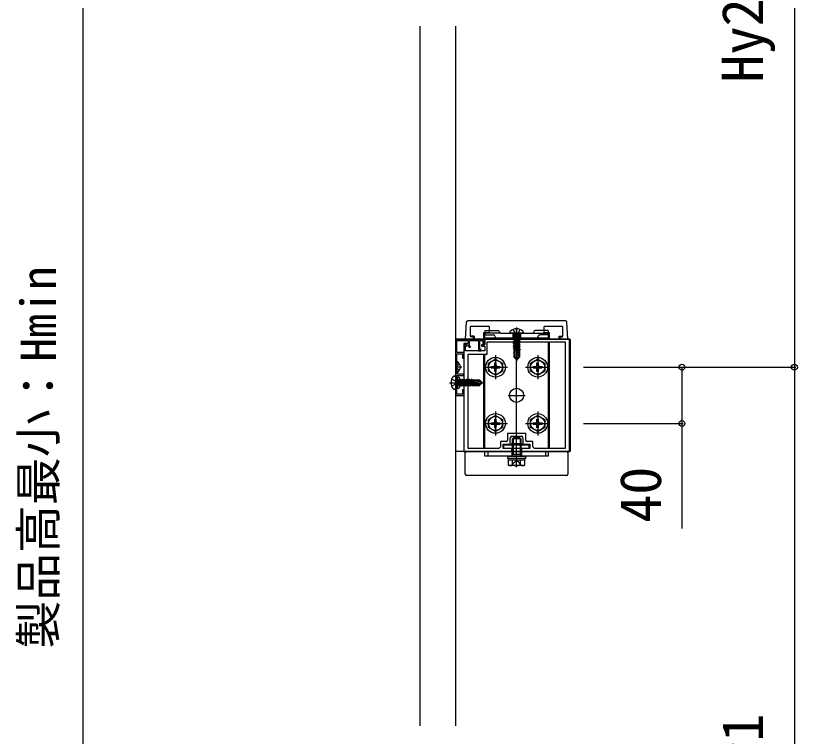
# Model space of a CAD drawing. Units: millimetres, scale not verified. Extents: x -1750 to 1750, y -2608 to 2592.
# Drawn here: x 50 to 606, y -2068 to -1556 of the extents above; entities that cross this region are included whole.
import ezdxf
from ezdxf.enums import TextEntityAlignment as Align

# ---------------------------------------------------------------- set-up
doc = ezdxf.new("R2010")
doc.units = ezdxf.units.MM
doc.header["$LTSCALE"] = 14
for name, color, linetype in [('0-2_YKK_11', 7, 'Continuous'), ('0-3_YKK_12', 2, 'Continuous'), ('0-4_YKK_13', 4, 'Continuous'), ('0-5_YKK_D', 6, 'Continuous')]:
    doc.layers.add(name, color=color, linetype=linetype)
doc.styles.add('ＭＳ ゴシック', font='')
doc.styles.get('ＭＳ ゴシック').set_extended_font_data('MS Gothic')

msp = doc.modelspace()

# ---------------------------------------------------------------- linework, layer by layer
at = {"layer": '0-2_YKK_11'}
msp.add_line((403, -1855.1), (410, -1855.1), dxfattribs=at)
msp.add_lwpolyline([(363, -1786), (363, -1826), (369, -1826), (369, -1822), (368.1, -1822), (368.1, -1825.1), (363.9, -1825.1), (363.9, -1811.9), (369, -1811.9), (369, -1811), (364.1, -1811), (364.1, -1796.4), (368.1, -1796.4), (368.1, -1799.5), (369, -1799.5), (369, -1795.5), (363.9, -1795.5), (363.9, -1786.9), (372, -1786.9), (372, -1789.1), (369, -1789.1), (369, -1790), (372, -1790), (372, -1791), (373.03, -1792.03), (373.67, -1791.4), (372.9, -1790.63), (372.9, -1786.9), (379.4, -1786.9), (379.4, -1794.3), (381.3, -1794.3), (381.3, -1793.4), (380.3, -1793.4), (380.3, -1786.9), (382.6, -1786.9), (382.6, -1790), (383.5, -1790), (383.5, -1786)], close=True, dxfattribs=at)
for points in [[(444, -1866), (444, -1786), (384, -1786), (384, -1790), (381.5, -1790), (381.5, -1791), (384, -1791), (384, -1794.3), (377.17, -1794.3), (376.98, -1794.44), (376.02, -1794.44), (375.83, -1794.3), (370.1, -1794.3), (370.1, -1791), (371, -1791), (371, -1790), (369, -1790), (369, -1866), (403, -1866), (403, -1863.7), (397, -1863.7), (397, -1860.8), (402, -1860.8), (402, -1856.1)], [(399, -1858.8), (395, -1858.8), (395, -1862.5), (393.8, -1863.7), (372, -1863.7), (372, -1796.8), (385.5, -1796.8), (385.5, -1788), (441, -1788)], [(441, -1788), (441, -1863.7), (419.2, -1863.7), (418, -1862.5), (418, -1858.8), (414, -1858.8)], [(413, -1857.8), (413, -1853.1), (400, -1853.1), (400, -1857.8)], [(411, -1856.1), (411, -1860.8), (416, -1860.8), (416, -1863.7), (410, -1863.7), (410, -1866), (444, -1866)]]:
    msp.add_lwpolyline(points, dxfattribs=at)
for centre, start, end in [((403, -1856.1), 90, 180), ((410, -1856.1), 0, 90), ((399, -1857.8), 270, 360), ((414, -1857.8), 180, 270)]:
    msp.add_arc(centre, 1, start, end, dxfattribs=at)
at = {"layer": '0-3_YKK_12'}
for p, q in [((338, -2061), (338, -1563.5)), ((363, -1563.5), (363, -2061))]:
    msp.add_line(p, q, dxfattribs=at)
at = {"layer": '0-4_YKK_13'}
for p, q in [((441.26, -1773), (371.74, -1773)), ((370.74, -1773.94), (370, -1786)), ((373.8, -1783.9), (373.8, -1777)), ((387, -1777), (373.8, -1777)), ((406.5, -1777.7), (406.5, -1801.8)), ((439.2, -1777), (426, -1777)), ((439.2, -1777), (439.2, -1783.9)), ((443, -1786), (442.26, -1773.94)), ((376.3, -1783.9), (373.8, -1783.9)), ((373.8, -1783.9), (373.8, -1784.4)), ((375.8, -1784.4), (376.3, -1783.9)), ((376.3, -1783.9), (376.3, -1786)), ((383, -1781.6), (383, -1786)), ((384, -1779.8), (393.2, -1779.8)), ((384, -1779.8), (384, -1783)), ((395.2, -1781.8), (384, -1781.8)), ((384, -1783), (390, -1783)), ((384, -1786), (384, -1783)), ((395.2, -1781.8), (417.8, -1781.8)), ((401.76, -1780.94), (401.76, -1781.1)), ((410.53, -1781.8), (402.46, -1781.8)), ((403.75, -1781.8), (403.75, -1785)), ((408.27, -1781.98), (404.03, -1782.68)), ((404.03, -1782.57), (404.68, -1782.19)), ((404.03, -1782.57), (404.03, -1782.68)), ((404.03, -1782.57), (404.03, -1782.68)), ((404.03, -1782.68), (404.68, -1783.06)), ((404.03, -1784.21), (408.97, -1783.39)), ((408.97, -1783.51), (404.03, -1784.33)), ((404.03, -1784.21), (404.68, -1783.84)), ((405.37, -1781.8), (404.05, -1779.14)), ((408.27, -1781.86), (404.68, -1782.19)), ((404.68, -1783.06), (408.27, -1781.98)), ((404.68, -1782), (404.68, -1782.19)), ((408.32, -1783.02), (404.68, -1783.84)), ((404.68, -1783.06), (404.68, -1783.84)), ((408.32, -1783.88), (404.68, -1784.7)), ((405.37, -1781.8), (406.5, -1782.4)), ((406.5, -1871.7), (406.5, -1779.3)), ((407.63, -1781.8), (406.5, -1782.4)), ((407.63, -1781.8), (408.95, -1779.14)), ((408.32, -1782), (408.32, -1783.02)), ((408.97, -1783.39), (408.32, -1783.02)), ((408.97, -1783.51), (408.32, -1783.88)), ((408.32, -1783.88), (408.32, -1784.66)), ((408.97, -1783.39), (408.97, -1783.51)), ((409.25, -1781.8), (409.25, -1785)), ((411.23, -1780.94), (411.23, -1781.1)), ((417.8, -1781.8), (429, -1781.8)), ((429, -1779.8), (419.8, -1779.8)), ((429, -1783), (423, -1783)), ((429, -1779.8), (429, -1783)), ((429, -1781.8), (429, -1786)), ((430, -1786), (430, -1781.6)), ((436.7, -1783.9), (439.2, -1783.9)), ((436.7, -1786), (436.7, -1783.9)), ((436.7, -1783.9), (437.2, -1784.4)), ((439.2, -1784.4), (439.2, -1783.9)), ((363, -1786), (444.2, -1786)), ((370, -1786), (443, -1786)), ((370, -1786), (371, -1786)), ((371, -1786), (376.3, -1786)), ((375.8, -1784.4), (373.8, -1784.4)), ((375.8, -1786), (375.8, -1784.4)), ((384, -1785), (429, -1785)), ((404.03, -1784.21), (404.03, -1784.33)), ((404.03, -1784.33), (404.68, -1784.7)), ((404.03, -1785.86), (408.97, -1785.04)), ((408.97, -1785.15), (404.03, -1785.98)), ((404.03, -1785.86), (404.68, -1785.49)), ((404.03, -1785.86), (404.03, -1785.98)), ((404.03, -1785.98), (404.68, -1786.35)), ((404.03, -1787.51), (408.97, -1786.68)), ((408.97, -1786.8), (404.03, -1787.63)), ((404.03, -1787.51), (404.68, -1787.13)), ((404.03, -1787.51), (404.03, -1787.63)), ((404.03, -1787.63), (404.68, -1788)), ((404.03, -1789.16), (408.97, -1788.33)), ((408.97, -1788.45), (404.03, -1789.27)), ((404.03, -1789.16), (404.68, -1788.78)), ((404.03, -1789.16), (404.03, -1789.27)), ((404.03, -1789.27), (404.68, -1789.65)), ((408.32, -1784.66), (404.68, -1785.49)), ((404.68, -1784.7), (404.68, -1785.49)), ((408.32, -1786.31), (404.68, -1787.13)), ((404.68, -1786.35), (404.68, -1787.13)), ((408.32, -1787.96), (404.68, -1788.78)), ((404.68, -1788), (404.68, -1788.78)), ((408.32, -1789.61), (404.68, -1790.43)), ((404.68, -1789.65), (404.68, -1790.43)), ((406.5, -1785), (406.5, -1790)), ((408.97, -1785.04), (408.32, -1784.66)), ((408.32, -1785.53), (408.32, -1786.31)), ((408.97, -1786.68), (408.32, -1786.31)), ((408.32, -1787.18), (408.32, -1787.96)), ((408.97, -1788.33), (408.32, -1787.96)), ((408.32, -1788.82), (408.32, -1789.61)), ((408.97, -1789.98), (408.32, -1789.61)), ((408.97, -1785.04), (408.97, -1785.15)), ((408.97, -1786.68), (408.97, -1786.8)), ((408.97, -1788.33), (408.97, -1788.45)), ((429, -1788), (429, -1863.7)), ((430, -1863.7), (430, -1788)), ((436.7, -1786), (442, -1786)), ((437.2, -1784.4), (437.2, -1786)), ((437.2, -1784.4), (439.2, -1784.4)), ((442, -1786), (443, -1786)), ((444.5, -1786.3), (444.5, -1865.7)), ((404.03, -1790.8), (408.97, -1789.98)), ((408.97, -1790.1), (404.03, -1790.92)), ((404.03, -1790.8), (404.68, -1790.43)), ((404.03, -1790.8), (404.03, -1790.92)), ((404.03, -1790.92), (404.68, -1791.3)), ((404.03, -1792.45), (408.97, -1791.63)), ((408.97, -1791.75), (404.03, -1792.57)), ((404.03, -1792.45), (404.68, -1792.08)), ((404.03, -1792.45), (404.03, -1792.57)), ((404.03, -1792.57), (404.68, -1792.94)), ((407.26, -1793.8), (404.45, -1793.8)), ((404.45, -1793.8), (404.45, -1798.93)), ((404.55, -1793.8), (404.68, -1793.73)), ((408.32, -1791.25), (404.68, -1792.08)), ((404.68, -1791.3), (404.68, -1792.08)), ((404.68, -1792.94), (404.68, -1793.73)), ((407.37, -1793.12), (404.68, -1793.73)), ((405.15, -1798.46), (405.15, -1793.8)), ((405.83, -1793.8), (407.3, -1793.55)), ((407.47, -1792.55), (406.21, -1800.3)), ((407.28, -1793.68), (406.54, -1793.8)), ((408.05, -1793.8), (407.29, -1799.48)), ((408.05, -1792.59), (408.05, -1798.72)), ((408.32, -1792.9), (408.05, -1792.96)), ((408.05, -1793.48), (408.97, -1793.28)), ((408.97, -1793.39), (408.05, -1793.6)), ((408.55, -1793.8), (408.05, -1793.8)), ((408.32, -1790.47), (408.32, -1791.25)), ((408.97, -1791.63), (408.32, -1791.25)), ((408.32, -1792.12), (408.32, -1792.9)), ((408.97, -1793.28), (408.32, -1792.9)), ((408.32, -1793.77), (408.32, -1793.8)), ((408.55, -1793.8), (408.55, -1798.93)), ((408.97, -1789.98), (408.97, -1790.1)), ((408.97, -1791.63), (408.97, -1791.75)), ((408.97, -1793.28), (408.97, -1793.39)), ((383, -1796.8), (383, -1863.7)), ((384, -1863.7), (384, -1796.8)), ((391.5, -1800.25), (386.5, -1803.14)), ((391.5, -1797.47), (391.5, -1814.53)), ((391.5, -1799), (391.5, -1813)), ((391.5, -1800.25), (396.5, -1803.14)), ((404.45, -1798.93), (405.15, -1798.46)), ((404.45, -1798.93), (406.32, -1800.8)), ((405.15, -1798.46), (406.5, -1800.8)), ((408.55, -1798.93), (406.68, -1800.8)), ((407.29, -1799.48), (406.68, -1800.8)), ((407.29, -1799.48), (408.05, -1798.72)), ((408.55, -1798.93), (408.05, -1798.72)), ((421.5, -1800.25), (416.5, -1803.14)), ((421.5, -1797.47), (421.5, -1814.53)), ((421.5, -1799), (421.5, -1813)), ((421.5, -1800.25), (426.5, -1803.14)), ((367.6, -1806), (363, -1806)), ((364.1, -1802.4), (364.1, -1809.6)), ((364.1, -1805.14), (364.25, -1804.85)), ((366.07, -1803.95), (364.25, -1804.85)), ((382.93, -1806), (400.07, -1806)), ((386.5, -1808.86), (386.5, -1803.14)), ((388.35, -1805.5), (390, -1805.5)), ((388.35, -1806.5), (388.35, -1805.5)), ((391, -1804.5), (391, -1802.85)), ((391, -1802.85), (392, -1802.85)), ((392, -1804.5), (392, -1802.85)), ((393, -1805.5), (394.65, -1805.5)), ((394.65, -1805.5), (394.65, -1806.5)), ((396.5, -1803.14), (396.5, -1808.86)), ((406.32, -1800.8), (406.68, -1800.8)), ((412.93, -1806), (430.07, -1806)), ((416.5, -1808.86), (416.5, -1803.14)), ((418.35, -1805.5), (420, -1805.5)), ((418.35, -1806.5), (418.35, -1805.5)), ((421, -1804.5), (421, -1802.85)), ((421, -1802.85), (422, -1802.85)), ((422, -1804.5), (422, -1802.85)), ((423, -1805.5), (424.65, -1805.5)), ((424.65, -1805.5), (424.65, -1806.5)), ((426.5, -1803.14), (426.5, -1808.86)), ((364.1, -1806.86), (364.25, -1807.14)), ((366.07, -1808.05), (364.25, -1807.14)), ((391.5, -1811.75), (386.5, -1808.86)), ((388.35, -1806.5), (390, -1806.5)), ((391, -1809.15), (391, -1807.5)), ((392, -1809.15), (391, -1809.15)), ((391.5, -1811.75), (396.5, -1808.86)), ((392, -1809.15), (392, -1807.5)), ((393, -1806.5), (394.65, -1806.5)), ((421.5, -1811.75), (416.5, -1808.86)), ((418.35, -1806.5), (420, -1806.5)), ((421, -1809.15), (421, -1807.5)), ((422, -1809.15), (421, -1809.15)), ((421.5, -1811.75), (426.5, -1808.86)), ((422, -1809.15), (422, -1807.5)), ((423, -1806.5), (424.65, -1806.5)), ((358.9, -1817), (383, -1817)), ((363, -1815.87), (360.34, -1814.55)), ((362.14, -1812.26), (362.3, -1812.26)), ((363, -1812.96), (363, -1821.03)), ((363, -1815.87), (363.6, -1817)), ((363, -1818.13), (363.6, -1817)), ((363.06, -1815.23), (363.39, -1818.82)), ((363.18, -1815.23), (363.88, -1819.47)), ((364.26, -1818.82), (363.18, -1815.23)), ((363.2, -1815.18), (364.22, -1815.18)), ((364.4, -1813), (363.9, -1813.09)), ((363.9, -1820.91), (363.9, -1813.09)), ((364.59, -1814.53), (364.22, -1815.18)), ((364.22, -1815.18), (365.04, -1818.82)), ((364.4, -1813), (365.2, -1813.14)), ((364.4, -1821), (364.4, -1813)), ((365.41, -1819.47), (364.59, -1814.53)), ((364.59, -1814.53), (364.71, -1814.53)), ((364.71, -1814.53), (365.08, -1815.18)), ((364.71, -1814.53), (365.53, -1819.47)), ((365.08, -1815.18), (365.9, -1818.82)), ((365.08, -1815.18), (365.86, -1815.18)), ((366.24, -1814.53), (365.86, -1815.18)), ((365.86, -1815.18), (366.69, -1818.82)), ((367.06, -1819.47), (366.24, -1814.53)), ((366.24, -1814.53), (366.35, -1814.53)), ((366.35, -1814.53), (367.18, -1819.47)), ((366.73, -1815.18), (367.51, -1815.18)), ((367.88, -1814.53), (367.51, -1815.18)), ((367.51, -1815.18), (368.33, -1818.82)), ((368.71, -1819.47), (367.88, -1814.53)), ((367.88, -1814.53), (368, -1814.53)), ((368, -1814.53), (368.83, -1819.47)), ((368.38, -1815.18), (369.16, -1815.18)), ((369.53, -1814.53), (369.16, -1815.18)), ((369.16, -1815.18), (369.98, -1818.82)), ((370.36, -1819.47), (369.53, -1814.53)), ((369.53, -1814.53), (369.65, -1814.53)), ((369.65, -1814.53), (370.47, -1819.47)), ((370.02, -1815.18), (370.81, -1815.18)), ((371.18, -1814.53), (370.81, -1815.18)), ((370.81, -1815.18), (371.63, -1818.82)), ((372, -1819.47), (371.18, -1814.53)), ((371.18, -1814.53), (371.3, -1814.53)), ((371.3, -1814.53), (372.12, -1819.47)), ((371.67, -1815.18), (372.45, -1815.18)), ((372.83, -1814.53), (372.45, -1815.18)), ((372.45, -1815.18), (373.28, -1818.82)), ((373.65, -1819.47), (372.83, -1814.53)), ((372.83, -1814.53), (372.95, -1814.53)), ((372.95, -1814.53), (373.77, -1819.47)), ((373.32, -1815.18), (374.1, -1815.18)), ((373.75, -1816.03), (381.5, -1817.29)), ((373.79, -1815.45), (379.92, -1815.45)), ((374.48, -1814.53), (374.1, -1815.18)), ((374.1, -1815.18), (374.16, -1815.45)), ((374.32, -1816.13), (374.93, -1818.82)), ((374.68, -1815.45), (374.48, -1814.53)), ((374.48, -1814.53), (374.59, -1814.53)), ((374.59, -1814.53), (374.8, -1815.45)), ((375, -1817.67), (374.75, -1816.2)), ((374.88, -1816.22), (375, -1816.96)), ((374.97, -1815.18), (375, -1815.18)), ((375, -1814.95), (375, -1815.45)), ((375, -1814.95), (380.13, -1814.95)), ((375, -1815.45), (380.68, -1816.21)), ((375, -1816.24), (375, -1819.05)), ((379.66, -1818.35), (382, -1817)), ((380.13, -1814.95), (379.92, -1815.45)), ((380.68, -1816.21), (379.92, -1815.45)), ((380.13, -1814.95), (382, -1816.82)), ((380.13, -1819.05), (382, -1817.18)), ((380.68, -1816.21), (382, -1816.82)), ((382, -1817.18), (382, -1816.82)), ((363, -1818.13), (360.34, -1819.45)), ((362.14, -1821.73), (362.3, -1821.73)), ((363.2, -1818.82), (363.39, -1818.82)), ((363.77, -1819.47), (363.39, -1818.82)), ((363.77, -1819.47), (363.88, -1819.47)), ((363.77, -1819.47), (363.88, -1819.47)), ((363.88, -1819.47), (364.26, -1818.82)), ((364.06, -1818.14), (363.9, -1817.84)), ((364.4, -1821), (363.9, -1820.91)), ((366.38, -1819.3), (364.06, -1818.14)), ((364.26, -1818.82), (365.04, -1818.82)), ((364.4, -1821), (365.2, -1820.86)), ((365.41, -1819.47), (365.04, -1818.82)), ((365.41, -1819.47), (365.53, -1819.47)), ((365.53, -1819.47), (365.9, -1818.82)), ((365.9, -1818.82), (366.69, -1818.82)), ((367.06, -1819.47), (366.69, -1818.82)), ((367.06, -1819.47), (367.18, -1819.47)), ((367.18, -1819.47), (367.55, -1818.82)), ((367.55, -1818.82), (368.33, -1818.82)), ((368.71, -1819.47), (368.33, -1818.82)), ((368.71, -1819.47), (368.83, -1819.47)), ((368.83, -1819.47), (369.2, -1818.82)), ((369.2, -1818.82), (369.98, -1818.82)), ((370.36, -1819.47), (369.98, -1818.82)), ((370.36, -1819.47), (370.47, -1819.47)), ((370.47, -1819.47), (370.85, -1818.82)), ((370.85, -1818.82), (371.63, -1818.82)), ((372, -1819.47), (371.63, -1818.82)), ((372, -1819.47), (372.12, -1819.47)), ((372.12, -1819.47), (372.5, -1818.82)), ((372.5, -1818.82), (373.28, -1818.82)), ((373.65, -1819.47), (373.28, -1818.82)), ((373.65, -1819.47), (373.77, -1819.47)), ((373.77, -1819.47), (374.14, -1818.82)), ((374.14, -1818.82), (374.93, -1818.82)), ((375, -1818.95), (374.93, -1818.82)), ((379.66, -1818.35), (375, -1818.35)), ((375, -1819.05), (380.13, -1819.05)), ((380.13, -1819.05), (379.66, -1818.35)), ((400.5, -1826), (412.5, -1826)), ((391.5, -1837.47), (391.5, -1854.53)), ((391.5, -1839), (391.5, -1853)), ((421.5, -1837.47), (421.5, -1854.53)), ((421.5, -1839), (421.5, -1853)), ((391.5, -1840.25), (386.5, -1843.14)), ((386.5, -1848.86), (386.5, -1843.14)), ((391, -1844.5), (391, -1842.85)), ((391, -1842.85), (392, -1842.85)), ((391.5, -1840.25), (396.5, -1843.14)), ((392, -1844.5), (392, -1842.85)), ((396.5, -1843.14), (396.5, -1848.86)), ((421.5, -1840.25), (416.5, -1843.14)), ((416.5, -1848.86), (416.5, -1843.14)), ((421, -1844.5), (421, -1842.85)), ((421, -1842.85), (422, -1842.85)), ((421.5, -1840.25), (426.5, -1843.14)), ((422, -1844.5), (422, -1842.85)), ((426.5, -1843.14), (426.5, -1848.86)), ((382.93, -1846), (400.07, -1846)), ((391.5, -1851.75), (386.5, -1848.86)), ((388.35, -1845.5), (390, -1845.5)), ((388.35, -1846.5), (388.35, -1845.5)), ((388.35, -1846.5), (390, -1846.5)), ((391, -1849.15), (391, -1847.5)), ((392, -1849.15), (391, -1849.15)), ((391.5, -1851.75), (396.5, -1848.86)), ((392, -1849.15), (392, -1847.5)), ((393, -1845.5), (394.65, -1845.5)), ((393, -1846.5), (394.65, -1846.5)), ((394.65, -1845.5), (394.65, -1846.5)), ((412.93, -1846), (430.07, -1846)), ((421.5, -1851.75), (416.5, -1848.86)), ((418.35, -1845.5), (420, -1845.5)), ((418.35, -1846.5), (418.35, -1845.5)), ((418.35, -1846.5), (420, -1846.5)), ((421, -1849.15), (421, -1847.5)), ((422, -1849.15), (421, -1849.15)), ((421.5, -1851.75), (426.5, -1848.86)), ((422, -1849.15), (422, -1847.5)), ((423, -1845.5), (424.65, -1845.5)), ((423, -1846.5), (424.65, -1846.5)), ((424.65, -1845.5), (424.65, -1846.5)), ((403.5, -1857), (404.5, -1856)), ((404.5, -1856), (408.5, -1856)), ((406.5, -1877), (406.5, -1855.3)), ((409.5, -1857), (408.5, -1856)), ((415.5, -1861.4), (397.5, -1861.4)), ((397.5, -1863.7), (397.5, -1861.4)), ((402.9, -1860.2), (402.9, -1860.9)), ((402.9, -1860.2), (410.1, -1860.2)), ((409.5, -1857), (403.5, -1857)), ((406.5, -1866), (406.5, -1861)), ((410.1, -1860.2), (410.1, -1860.9)), ((415.5, -1863.7), (415.5, -1861.4)), ((444.2, -1866), (363, -1866)), ((370, -1882), (370, -1867)), ((371, -1866), (442, -1866)), ((384, -1866), (429, -1866)), ((384, -1869.2), (384, -1866)), ((386, -1866), (386, -1869.2)), ((415.5, -1863.7), (397.5, -1863.7)), ((403, -1866), (403, -1869.2)), ((410, -1866), (410, -1869.2)), ((427, -1866), (427, -1869.2)), ((429, -1866), (429, -1869.2)), ((443, -1867), (443, -1882)), ((429, -1869.2), (384, -1869.2)), ((400.25, -1869.2), (412.75, -1869.2)), ((412.27, -1872), (400.73, -1872)), ((400.73, -1875.55), (400.73, -1872)), ((400.8, -1872), (400.8, -1870.8)), ((409.5, -1868.18), (403.5, -1868.18)), ((403.7, -1869.12), (403.5, -1868.18)), ((403.61, -1875.55), (403.61, -1872)), ((403.7, -1869.12), (404.04, -1868.18)), ((403.7, -1869.2), (403.7, -1869.12)), ((409.3, -1869.12), (408.96, -1868.18)), ((409.3, -1869.12), (409.5, -1868.18)), ((409.3, -1869.2), (409.3, -1869.12)), ((409.39, -1875.55), (409.39, -1872)), ((412.2, -1870.8), (412.2, -1872)), ((412.27, -1875.55), (412.27, -1872)), ((401.5, -1876), (400.73, -1875.55)), ((411.5, -1876), (401.5, -1876)), ((411.5, -1876), (412.27, -1875.55)), ((442, -1883), (371, -1883))]:
    msp.add_line(p, q, dxfattribs=at)
for points in [[(387, -1777), (387, -1781.6), (383, -1781.6)], [(430, -1781.6), (426, -1781.6), (426, -1777)], [(404.03, -1782.57), (408.27, -1781.86), (408.27, -1781.98)], [(408.97, -1785.15), (408.32, -1785.53), (404.68, -1786.35)], [(408.97, -1786.8), (408.32, -1787.18), (404.68, -1788)], [(408.97, -1788.45), (408.32, -1788.82), (404.68, -1789.65)], [(408.97, -1790.1), (408.32, -1790.47), (404.68, -1791.3)], [(408.97, -1791.75), (408.32, -1792.12), (404.68, -1792.94)], [(408.97, -1793.39), (408.32, -1793.77), (408.18, -1793.8)], [(363.77, -1819.47), (363.06, -1815.23), (363.18, -1815.23)], [(366.38, -1814.7), (364.06, -1815.85), (363.9, -1816.16)], [(366.35, -1814.53), (366.73, -1815.18), (367.55, -1818.82)], [(368, -1814.53), (368.38, -1815.18), (369.2, -1818.82)], [(369.65, -1814.53), (370.02, -1815.18), (370.85, -1818.82)], [(371.3, -1814.53), (371.67, -1815.18), (372.5, -1818.82)], [(372.95, -1814.53), (373.32, -1815.18), (374.14, -1818.82)], [(374.59, -1814.53), (374.97, -1815.18), (375, -1815.32)], [(403.5, -1868.18), (403.5, -1857.8), (403.5, -1857)], [(404.04, -1856.46), (404.04, -1857.8), (404.04, -1868.18)], [(408.96, -1856.46), (408.96, -1857.8), (408.96, -1868.18)], [(409.5, -1857), (409.5, -1857.8), (409.5, -1868.18)], [(412.75, -1869.2), (412.75, -1870.8), (400.25, -1870.8), (400.25, -1869.2)], [(403.45, -1876), (404.6, -1873.64), (406.5, -1872.63)], [(409.55, -1876), (408.4, -1873.64), (406.5, -1872.63)]]:
    msp.add_lwpolyline(points, dxfattribs=at)
for centre, radius in [((391.5, -1806), 7), ((421.5, -1806), 7), ((391.5, -1806), 5), ((421.5, -1806), 5), ((406.5, -1826), 5), ((391.5, -1846), 7), ((421.5, -1846), 7), ((391.5, -1846), 5), ((421.5, -1846), 5)]:
    msp.add_circle(centre, radius, dxfattribs=at)
for centre, radius, start, end in [((371.74, -1774), 1, 90, 176.5), ((441.26, -1774), 1, 3.5, 90), ((390, -1784), 1, 0, 90), ((392, -1784), 1, 180, 270), ((393.2, -1780.8), 1, 0, 90), ((395.2, -1780.8), 1, 180, 270), ((402.46, -1781.1), 0.7, 180, 270), ((402.63, -1780.94), 0.862, 129.1235, 180), ((406.5, -1785.7), 7, 90, 129.1235), ((404.48, -1782), 0.2, 0, 90), ((406.5, -1785.7), 7, 50.8764, 90), ((408.52, -1782), 0.2, 90, 180), ((410.53, -1781.1), 0.7, 270, 0), ((410.37, -1780.94), 0.862, 360, 50.8764), ((417.8, -1780.8), 1, 270, 0), ((419.8, -1780.8), 1, 90, 180), ((421, -1784), 1, 270, 0), ((423, -1784), 1, 90, 180), ((444.2, -1786.3), 0.3, 360, 90), ((407.76, -1792.59), 0.294, 90, 170.8071), ((407.76, -1792.59), 0.294, 0, 90), ((364.25, -1802.4), 0.154, 62.719, 180), ((362.4, -1806), 4.2, 297.281, 62.719), ((390, -1804.5), 1, 270, 0), ((393, -1804.5), 1, 180, 270), ((420, -1804.5), 1, 270, 0), ((423, -1804.5), 1, 180, 270), ((364.25, -1809.6), 0.154, 180, 297.281), ((390, -1807.5), 1, 0, 90), ((393, -1807.5), 1, 90, 180), ((420, -1807.5), 1, 0, 90), ((423, -1807.5), 1, 90, 180), ((366.9, -1817), 7, 140.8765, 180), ((366.9, -1817), 7, 180, 219.1235), ((362.14, -1813.13), 0.862, 90, 140.8765), ((362.3, -1812.96), 0.7, 0, 90), ((363.2, -1814.98), 0.2, 180, 270), ((365.05, -1814.03), 0.9, 32.0559, 80), ((360.3, -1817), 6.5, 327.9441, 32.0559), ((373.79, -1815.74), 0.294, 90, 180), ((373.79, -1815.74), 0.294, 180, 260.8071), ((362.14, -1820.87), 0.862, 219.1235, 270), ((362.3, -1821.03), 0.7, 270, 360), ((363.2, -1819.02), 0.2, 90, 180), ((365.05, -1819.97), 0.9, 280, 327.9441), ((390, -1844.5), 1, 270, 0), ((393, -1844.5), 1, 180, 270), ((420, -1844.5), 1, 270, 0), ((423, -1844.5), 1, 180, 270), ((390, -1847.5), 1, 0, 90), ((393, -1847.5), 1, 90, 180), ((420, -1847.5), 1, 0, 90), ((423, -1847.5), 1, 90, 180), ((402.4, -1860.9), 0.5, 270, 0), ((410.6, -1860.9), 0.5, 180, 270), ((371, -1867), 1, 90, 180), ((442, -1867), 1, 0, 90), ((444.2, -1865.7), 0.3, 270, 0), ((402.17, -1873.44), 2.56, 235.6171, 304.3829), ((406.5, -1866.45), 9.55, 252.4128, 287.5872), ((410.83, -1873.44), 2.56, 235.6171, 304.3829), ((371, -1882), 1, 180, 270), ((442, -1882), 1, 270, 0)]:
    msp.add_arc(centre, radius, start, end, dxfattribs=at)
at = {"layer": '0-5_YKK_D'}
for p, q in [((98, -1266), (98, -2371)), ((604, -1306), (604, -1806)), ((454, -1806), (605, -1806)), ((454, -1806), (605, -1806)), ((454, -1806), (525, -1806)), ((604, -1806), (604, -2331)), ((454, -1846), (525, -1846))]:
    msp.add_line(p, q, dxfattribs=at)
msp.add_lwpolyline([(524, -1806), (524, -1846), (524, -1920.59)], dxfattribs=at)
for centre in [(524, -1806), (604, -1806), (604, -1806), (524, -1846)]:
    msp.add_circle(centre, 2.12, dxfattribs=at)

# ---------------------------------------------------------------- texts
at = {"layer": '0-5_YKK_D', "style": 'ＭＳ ゴシック'}
for s, height, p in [('Hy2', 29.33, (590.5, -1603.61)), ('製品高最小：Hmin', 24.93, (86.4, -2006.08)), ('40', 29.33, (518, -1916.64)), ('Hy1', 29.33, (590.5, -2112.14))]:
    msp.add_text(s, height=height, rotation=90, dxfattribs=at).set_placement(p, align=Align.BOTTOM_LEFT)

doc.saveas('drawing.dxf')
